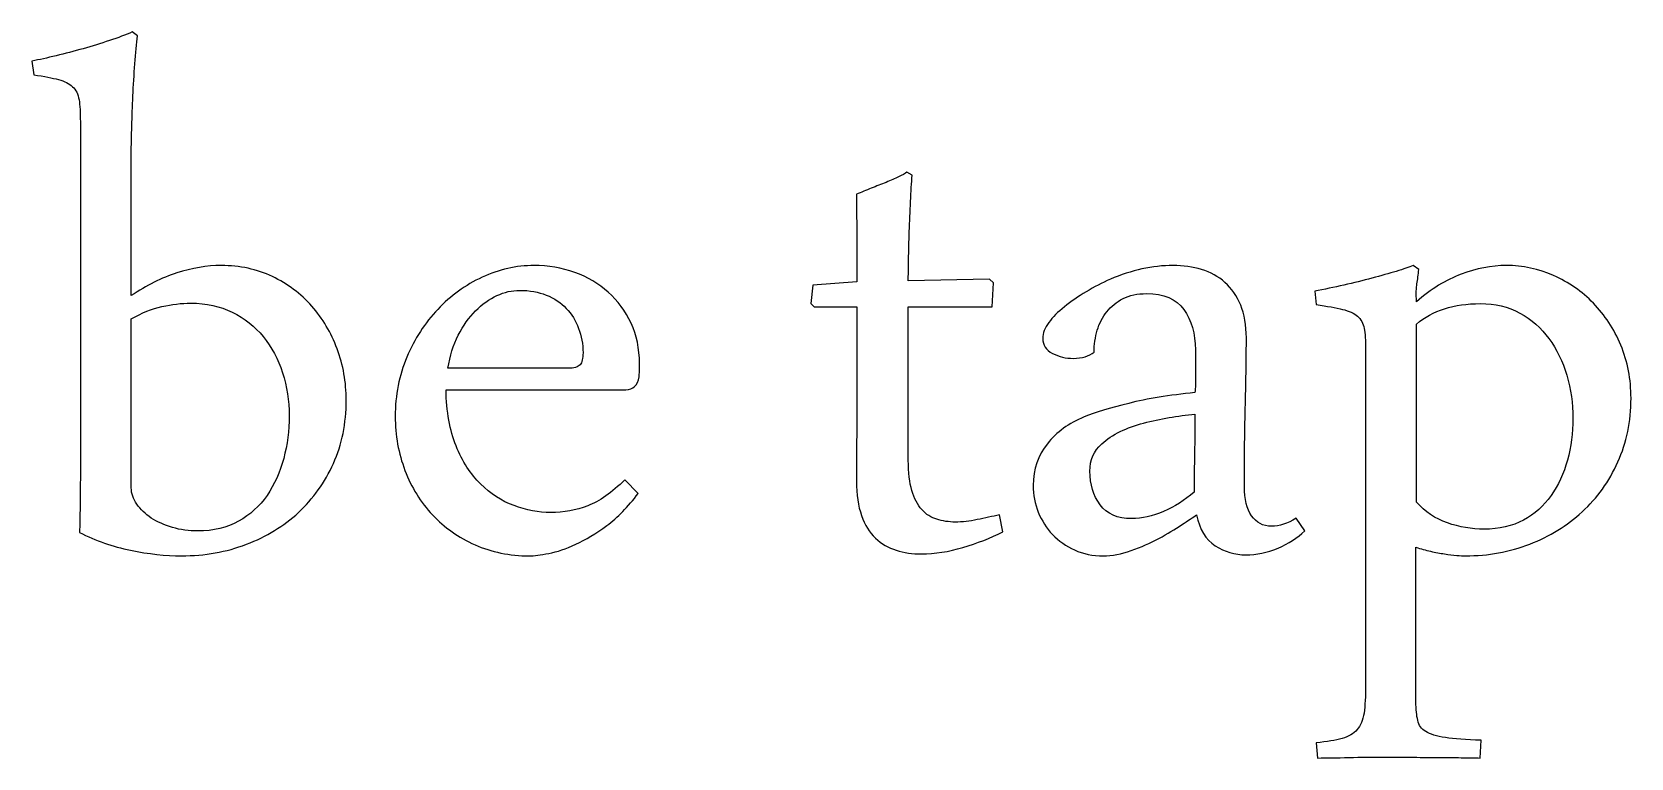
# Model space of a CAD drawing. Extents: x -294 to 276, y -108 to 146.
# Drawn here: x 65.9 to 79.81, y 48.25 to 54.56 of the extents above; entities that cross this region are included whole.
import ezdxf

# ---------------------------------------------------------------- set-up
doc = ezdxf.new("R2010")
doc.units = 0
doc.header["$MEASUREMENT"] = 0
doc.layers.add('OUTLINE', color=7, linetype='CONTINUOUS')

msp = doc.modelspace()

# ---------------------------------------------------------------- linework, layer by layer
at = {"layer": 'OUTLINE', "color": 250}
for points, knots in [([(66.821, 54.5315), (66.8126, 54.4623), (66.8055, 54.3805), (66.7984, 54.2873), (66.7984, 54.2873), (66.7914, 54.1928), (66.7857, 54.0996), (66.7815, 54.0079), (66.7815, 54.0079), (66.7773, 53.9162), (66.7745, 53.8287), (66.7716, 53.7455), (66.7716, 53.7455), (66.7688, 53.6622), (66.7674, 53.5959), (66.7674, 53.5465), (66.7674, 53.5465), (66.7674, 53.5465), (66.7674, 52.2737), (66.7674, 52.2737), (66.7674, 52.2737), (66.9, 52.3612), (67.0313, 52.4275), (67.1639, 52.4698), (67.1639, 52.4698), (67.2966, 52.5121), (67.425, 52.5347), (67.5492, 52.5347), (67.5492, 52.5347), (67.7114, 52.5347), (67.8596, 52.5023), (67.9937, 52.4388), (67.9937, 52.4388), (68.1263, 52.3753), (68.2406, 52.2906), (68.3366, 52.1819), (68.3366, 52.1819), (68.4311, 52.0747), (68.5045, 51.9505), (68.5567, 51.8108), (68.5567, 51.8108), (68.6103, 51.6697), (68.6357, 51.5215), (68.6357, 51.3635), (68.6357, 51.3635), (68.6357, 51.1631), (68.599, 50.9797), (68.5242, 50.8146), (68.5242, 50.8146), (68.4495, 50.6495), (68.3479, 50.5069), (68.2209, 50.3884), (68.2209, 50.3884), (68.0924, 50.2699), (67.9415, 50.1782), (67.7679, 50.1118), (67.7679, 50.1118), (67.5943, 50.0455), (67.4066, 50.0116), (67.2048, 50.0116), (67.2048, 50.0116), (67.0651, 50.0116), (66.917, 50.0286), (66.7603, 50.0596), (66.7603, 50.0596), (66.6051, 50.0921), (66.457, 50.1429), (66.3173, 50.2148), (66.3173, 50.2148), (66.3215, 50.4237), (66.3243, 50.5803), (66.3243, 50.6819), (66.3243, 50.6819), (66.3243, 50.6819), (66.3243, 53.7821), (66.3243, 53.7821), (66.3243, 53.7821), (66.3243, 53.8626), (66.3201, 53.9261), (66.313, 53.9755), (66.313, 53.9755), (66.3046, 54.0234), (66.2862, 54.0615), (66.2566, 54.0884), (66.2566, 54.0884), (66.2284, 54.1166), (66.1874, 54.1363), (66.1352, 54.1504), (66.1352, 54.1504), (66.083, 54.1646), (66.011, 54.1787), (65.9193, 54.1914), (65.9193, 54.1914), (65.9193, 54.1914), (65.9038, 54.3113), (65.9038, 54.3113), (65.9038, 54.3113), (65.9673, 54.3226), (66.0364, 54.3381), (66.1141, 54.3579), (66.1141, 54.3579), (66.1917, 54.3762), (66.2693, 54.3974), (66.3483, 54.4186), (66.3483, 54.4186), (66.4259, 54.4411), (66.5021, 54.4651), (66.5769, 54.4891), (66.5769, 54.4891), (66.6517, 54.5145), (66.718, 54.5385), (66.7759, 54.5639), (66.7759, 54.5639), (66.7759, 54.5639), (66.821, 54.5315), (66.821, 54.5315)], [0, 0, 0, 0, 0.0333333, 0.0333333, 0.0333333, 0.0333333, 0.0666667, 0.0666667, 0.0666667, 0.0666667, 0.1, 0.1, 0.1, 0.1, 0.1333333, 0.1333333, 0.1333333, 0.1333333, 0.1666667, 0.1666667, 0.1666667, 0.1666667, 0.2, 0.2, 0.2, 0.2, 0.2333333, 0.2333333, 0.2333333, 0.2333333, 0.2666667, 0.2666667, 0.2666667, 0.2666667, 0.3, 0.3, 0.3, 0.3, 0.3333333, 0.3333333, 0.3333333, 0.3333333, 0.3666667, 0.3666667, 0.3666667, 0.3666667, 0.4, 0.4, 0.4, 0.4, 0.4333333, 0.4333333, 0.4333333, 0.4333333, 0.4666667, 0.4666667, 0.4666667, 0.4666667, 0.5, 0.5, 0.5, 0.5, 0.5333333, 0.5333333, 0.5333333, 0.5333333, 0.5666667, 0.5666667, 0.5666667, 0.5666667, 0.6, 0.6, 0.6, 0.6, 0.6333333, 0.6333333, 0.6333333, 0.6333333, 0.6666667, 0.6666667, 0.6666667, 0.6666667, 0.7, 0.7, 0.7, 0.7, 0.7333333, 0.7333333, 0.7333333, 0.7333333, 0.7666667, 0.7666667, 0.7666667, 0.7666667, 0.8, 0.8, 0.8, 0.8, 0.8333333, 0.8333333, 0.8333333, 0.8333333, 0.8666667, 0.8666667, 0.8666667, 0.8666667, 0.9, 0.9, 0.9, 0.9, 0.9333333, 0.9333333, 0.9333333, 0.9333333, 1, 1, 1, 1]), ([(73.5563, 53.3193), (73.5507, 53.253), (73.545, 53.1768), (73.5422, 53.0907), (73.5422, 53.0907), (73.538, 53.0032), (73.5337, 52.9171), (73.5309, 52.8296), (73.5309, 52.8296), (73.5281, 52.7422), (73.5267, 52.6617), (73.5253, 52.5855), (73.5253, 52.5855), (73.5239, 52.5093), (73.5225, 52.4486), (73.5225, 52.4021), (73.5225, 52.4021), (73.5225, 52.4021), (74.2294, 52.4148), (74.2294, 52.4148), (74.2294, 52.4148), (74.2294, 52.4148), (74.2633, 52.3851), (74.2633, 52.3851), (74.2633, 52.3851), (74.2633, 52.3851), (74.2506, 52.1749), (74.2506, 52.1749), (74.2506, 52.1749), (74.2506, 52.1749), (73.5225, 52.1749), (73.5225, 52.1749), (73.5225, 52.1749), (73.5225, 52.1749), (73.5225, 50.8428), (73.5225, 50.8428), (73.5225, 50.8428), (73.5225, 50.7355), (73.5337, 50.6481), (73.5535, 50.5789), (73.5535, 50.5789), (73.5747, 50.5098), (73.6029, 50.4547), (73.641, 50.4138), (73.641, 50.4138), (73.6777, 50.3715), (73.7214, 50.3433), (73.7708, 50.3291), (73.7708, 50.3291), (73.8202, 50.3136), (73.8738, 50.3052), (73.9317, 50.3052), (73.9317, 50.3052), (73.9924, 50.3052), (74.0559, 50.3122), (74.1222, 50.3263), (74.1222, 50.3263), (74.1885, 50.3404), (74.2534, 50.3545), (74.3169, 50.3672), (74.3169, 50.3672), (74.3169, 50.3672), (74.3451, 50.2191), (74.3451, 50.2191), (74.3451, 50.2191), (74.2379, 50.1669), (74.1222, 50.1217), (73.998, 50.085), (73.998, 50.085), (73.8738, 50.0469), (73.7539, 50.0286), (73.6382, 50.0286), (73.6382, 50.0286), (73.5591, 50.0286), (73.4844, 50.0385), (73.418, 50.0596), (73.418, 50.0596), (73.3503, 50.0808), (73.2896, 50.1161), (73.2374, 50.1655), (73.2374, 50.1655), (73.1852, 50.2148), (73.1443, 50.2798), (73.1161, 50.3616), (73.1161, 50.3616), (73.0864, 50.4434), (73.0723, 50.5422), (73.0723, 50.6608), (73.0723, 50.6608), (73.0723, 50.6608), (73.0723, 50.7722), (73.0723, 50.7722), (73.0723, 50.7722), (73.0723, 50.823), (73.0723, 50.9021), (73.0737, 51.0121), (73.0737, 51.0121), (73.0751, 51.1236), (73.0765, 51.2704), (73.0765, 51.4552), (73.0765, 51.4552), (73.0765, 51.4552), (73.0765, 52.1749), (73.0765, 52.1749), (73.0765, 52.1749), (73.0765, 52.1749), (72.704, 52.1749), (72.704, 52.1749), (72.704, 52.1749), (72.704, 52.1749), (72.6758, 52.2031), (72.6758, 52.2031), (72.6758, 52.2031), (72.6758, 52.2031), (72.6913, 52.364), (72.6913, 52.364), (72.6913, 52.364), (72.6913, 52.364), (73.0765, 52.3936), (73.0765, 52.3936), (73.0765, 52.3936), (73.0765, 52.3936), (73.0765, 52.7365), (73.0765, 52.7365), (73.0765, 52.7365), (73.0765, 52.8057), (73.0751, 52.8762), (73.0737, 52.9468), (73.0737, 52.9468), (73.0723, 53.0187), (73.0723, 53.0879), (73.0723, 53.1542), (73.0723, 53.1542), (73.1132, 53.1711), (73.157, 53.1881), (73.2007, 53.2064), (73.2007, 53.2064), (73.2445, 53.2233), (73.2868, 53.2417), (73.3291, 53.2572), (73.3291, 53.2572), (73.3701, 53.2741), (73.4067, 53.2897), (73.4378, 53.3052), (73.4378, 53.3052), (73.4702, 53.3207), (73.4942, 53.3334), (73.5112, 53.3447), (73.5112, 53.3447), (73.5112, 53.3447), (73.5563, 53.3193), (73.5563, 53.3193)], [0, 0, 0, 0, 0.025641, 0.025641, 0.025641, 0.025641, 0.0512821, 0.0512821, 0.0512821, 0.0512821, 0.0769231, 0.0769231, 0.0769231, 0.0769231, 0.1025641, 0.1025641, 0.1025641, 0.1025641, 0.1282051, 0.1282051, 0.1282051, 0.1282051, 0.1538462, 0.1538462, 0.1538462, 0.1538462, 0.1794872, 0.1794872, 0.1794872, 0.1794872, 0.2051282, 0.2051282, 0.2051282, 0.2051282, 0.2307692, 0.2307692, 0.2307692, 0.2307692, 0.2564103, 0.2564103, 0.2564103, 0.2564103, 0.2820513, 0.2820513, 0.2820513, 0.2820513, 0.3076923, 0.3076923, 0.3076923, 0.3076923, 0.3333333, 0.3333333, 0.3333333, 0.3333333, 0.3589744, 0.3589744, 0.3589744, 0.3589744, 0.3846154, 0.3846154, 0.3846154, 0.3846154, 0.4102564, 0.4102564, 0.4102564, 0.4102564, 0.4358974, 0.4358974, 0.4358974, 0.4358974, 0.4615385, 0.4615385, 0.4615385, 0.4615385, 0.4871795, 0.4871795, 0.4871795, 0.4871795, 0.5128205, 0.5128205, 0.5128205, 0.5128205, 0.5384615, 0.5384615, 0.5384615, 0.5384615, 0.5641026, 0.5641026, 0.5641026, 0.5641026, 0.5897436, 0.5897436, 0.5897436, 0.5897436, 0.6153846, 0.6153846, 0.6153846, 0.6153846, 0.6410256, 0.6410256, 0.6410256, 0.6410256, 0.6666667, 0.6666667, 0.6666667, 0.6666667, 0.6923077, 0.6923077, 0.6923077, 0.6923077, 0.7179487, 0.7179487, 0.7179487, 0.7179487, 0.7435897, 0.7435897, 0.7435897, 0.7435897, 0.7692308, 0.7692308, 0.7692308, 0.7692308, 0.7948718, 0.7948718, 0.7948718, 0.7948718, 0.8205128, 0.8205128, 0.8205128, 0.8205128, 0.8461538, 0.8461538, 0.8461538, 0.8461538, 0.8717949, 0.8717949, 0.8717949, 0.8717949, 0.8974359, 0.8974359, 0.8974359, 0.8974359, 0.9230769, 0.9230769, 0.9230769, 0.9230769, 0.9487179, 0.9487179, 0.9487179, 0.9487179, 1, 1, 1, 1]), ([(71.1743, 50.5535), (71.0854, 50.4378), (70.9951, 50.3447), (70.9006, 50.2741), (70.9006, 50.2741), (70.8074, 50.205), (70.7171, 50.1499), (70.6324, 50.1118), (70.6324, 50.1118), (70.5464, 50.0723), (70.4688, 50.0469), (70.3968, 50.0328), (70.3968, 50.0328), (70.3248, 50.0187), (70.2684, 50.0116), (70.2274, 50.0116), (70.2274, 50.0116), (70.0567, 50.0116), (69.8987, 50.0441), (69.7561, 50.1076), (69.7561, 50.1076), (69.6122, 50.1711), (69.4894, 50.2572), (69.3864, 50.3672), (69.3864, 50.3672), (69.282, 50.4773), (69.203, 50.6071), (69.1465, 50.7539), (69.1465, 50.7539), (69.0901, 50.9021), (69.0619, 51.0587), (69.0619, 51.2238), (69.0619, 51.2238), (69.0619, 51.4086), (69.0957, 51.5794), (69.1621, 51.7389), (69.1621, 51.7389), (69.2298, 51.8969), (69.3201, 52.0352), (69.4316, 52.1537), (69.4316, 52.1537), (69.5431, 52.2723), (69.6715, 52.3654), (69.8182, 52.4331), (69.8182, 52.4331), (69.9636, 52.5009), (70.1146, 52.5347), (70.2684, 52.5347), (70.2684, 52.5347), (70.3926, 52.5347), (70.5097, 52.5136), (70.6226, 52.474), (70.6226, 52.474), (70.734, 52.4345), (70.8314, 52.3767), (70.9133, 52.3019), (70.9133, 52.3019), (70.9965, 52.2285), (71.0628, 52.1382), (71.1122, 52.0338), (71.1122, 52.0338), (71.1616, 51.9294), (71.1856, 51.8122), (71.1856, 51.6824), (71.1856, 51.6824), (71.1856, 51.6824), (71.1856, 51.6246), (71.1856, 51.6246), (71.1856, 51.6246), (71.1856, 51.6246), (71.1828, 51.5667), (71.1828, 51.5667), (71.1828, 51.5667), (71.1687, 51.4919), (71.1292, 51.4552), (71.0671, 51.4552), (71.0671, 51.4552), (71.0671, 51.4552), (69.5035, 51.4552), (69.5035, 51.4552), (69.5035, 51.4552), (69.5064, 51.2647), (69.536, 51.1024), (69.591, 50.967), (69.591, 50.967), (69.6461, 50.8315), (69.7166, 50.7214), (69.8041, 50.6368), (69.8041, 50.6368), (69.8902, 50.5507), (69.9876, 50.4886), (70.0948, 50.4477), (70.0948, 50.4477), (70.202, 50.4082), (70.3079, 50.3884), (70.4137, 50.3884), (70.4137, 50.3884), (70.5266, 50.3884), (70.6339, 50.4082), (70.7355, 50.4463), (70.7355, 50.4463), (70.8371, 50.4844), (70.9457, 50.5606), (71.0586, 50.6735), (71.0586, 50.6735), (71.0586, 50.6735), (71.1743, 50.5535), (71.1743, 50.5535)], [0, 0, 0, 0, 0.0357143, 0.0357143, 0.0357143, 0.0357143, 0.0714286, 0.0714286, 0.0714286, 0.0714286, 0.1071429, 0.1071429, 0.1071429, 0.1071429, 0.1428571, 0.1428571, 0.1428571, 0.1428571, 0.1785714, 0.1785714, 0.1785714, 0.1785714, 0.2142857, 0.2142857, 0.2142857, 0.2142857, 0.25, 0.25, 0.25, 0.25, 0.2857143, 0.2857143, 0.2857143, 0.2857143, 0.3214286, 0.3214286, 0.3214286, 0.3214286, 0.3571429, 0.3571429, 0.3571429, 0.3571429, 0.3928571, 0.3928571, 0.3928571, 0.3928571, 0.4285714, 0.4285714, 0.4285714, 0.4285714, 0.4642857, 0.4642857, 0.4642857, 0.4642857, 0.5, 0.5, 0.5, 0.5, 0.5357143, 0.5357143, 0.5357143, 0.5357143, 0.5714286, 0.5714286, 0.5714286, 0.5714286, 0.6071429, 0.6071429, 0.6071429, 0.6071429, 0.6428571, 0.6428571, 0.6428571, 0.6428571, 0.6785714, 0.6785714, 0.6785714, 0.6785714, 0.7142857, 0.7142857, 0.7142857, 0.7142857, 0.75, 0.75, 0.75, 0.75, 0.7857143, 0.7857143, 0.7857143, 0.7857143, 0.8214286, 0.8214286, 0.8214286, 0.8214286, 0.8571429, 0.8571429, 0.8571429, 0.8571429, 0.8928571, 0.8928571, 0.8928571, 0.8928571, 0.9285714, 0.9285714, 0.9285714, 0.9285714, 1, 1, 1, 1]), ([(76.0145, 51.4298), (76.0173, 51.4496), (76.0187, 51.4736), (76.0187, 51.5004), (76.0187, 51.5004), (76.0187, 51.5004), (76.0187, 51.8024), (76.0187, 51.8024), (76.0187, 51.8024), (76.0187, 51.9435), (75.9848, 52.0592), (75.9185, 52.1523), (75.9185, 52.1523), (75.8508, 52.244), (75.7421, 52.2906), (75.5939, 52.2906), (75.5939, 52.2906), (75.5135, 52.2906), (75.4458, 52.2751), (75.3893, 52.2469), (75.3893, 52.2469), (75.3329, 52.2172), (75.2849, 52.1805), (75.2482, 52.1326), (75.2482, 52.1326), (75.2115, 52.086), (75.1833, 52.0324), (75.165, 51.9717), (75.165, 51.9717), (75.148, 51.911), (75.1382, 51.8475), (75.1382, 51.7812), (75.1382, 51.7812), (75.0944, 51.7459), (75.0337, 51.7276), (74.9561, 51.7276), (74.9561, 51.7276), (74.894, 51.7276), (74.8334, 51.7417), (74.7769, 51.7713), (74.7769, 51.7713), (74.7205, 51.7995), (74.6922, 51.8433), (74.6922, 51.9011), (74.6922, 51.9011), (74.6922, 51.9463), (74.7092, 51.9914), (74.7445, 52.038), (74.7445, 52.038), (74.7783, 52.0846), (74.8235, 52.1311), (74.8799, 52.1763), (74.8799, 52.1763), (74.9364, 52.2215), (74.9999, 52.2652), (75.069, 52.3061), (75.069, 52.3061), (75.1367, 52.3485), (75.2073, 52.3837), (75.2793, 52.4148), (75.2793, 52.4148), (75.4641, 52.4938), (75.6462, 52.5347), (75.8254, 52.5347), (75.8254, 52.5347), (75.9129, 52.5347), (75.9961, 52.522), (76.0723, 52.4994), (76.0723, 52.4994), (76.1499, 52.4755), (76.2177, 52.4388), (76.2755, 52.388), (76.2755, 52.388), (76.3334, 52.3358), (76.3785, 52.2708), (76.4124, 52.1904), (76.4124, 52.1904), (76.4449, 52.1114), (76.4618, 52.0154), (76.4618, 51.9054), (76.4618, 51.9054), (76.4618, 51.7403), (76.459, 51.5498), (76.4533, 51.3324), (76.4533, 51.3324), (76.4477, 51.1165), (76.4449, 50.8767), (76.4449, 50.6114), (76.4449, 50.6114), (76.4449, 50.5041), (76.466, 50.4195), (76.5069, 50.3602), (76.5069, 50.3602), (76.5479, 50.2995), (76.6057, 50.2685), (76.6805, 50.2685), (76.6805, 50.2685), (76.7468, 50.2685), (76.8188, 50.2925), (76.895, 50.339), (76.895, 50.339), (76.895, 50.339), (76.9698, 50.2275), (76.9698, 50.2275), (76.9698, 50.2275), (76.9063, 50.1669), (76.8287, 50.1175), (76.737, 50.078), (76.737, 50.078), (76.6438, 50.0399), (76.5507, 50.0201), (76.4576, 50.0201), (76.4576, 50.0201), (76.3616, 50.0201), (76.2727, 50.0469), (76.1909, 50.0991), (76.1909, 50.0991), (76.109, 50.1513), (76.0554, 50.2417), (76.0272, 50.3672), (76.0272, 50.3672), (76.0004, 50.3489), (75.9566, 50.3193), (75.8988, 50.2812), (75.8988, 50.2812), (75.8409, 50.2431), (75.776, 50.2036), (75.7012, 50.1626), (75.7012, 50.1626), (75.6264, 50.1231), (75.546, 50.0878), (75.4613, 50.0582), (75.4613, 50.0582), (75.3752, 50.0272), (75.2948, 50.0116), (75.2172, 50.0116), (75.2172, 50.0116), (75.1269, 50.0116), (75.0436, 50.0286), (74.9688, 50.0624), (74.9688, 50.0624), (74.894, 50.0949), (74.8305, 50.1401), (74.7769, 50.1965), (74.7769, 50.1965), (74.7233, 50.2529), (74.6824, 50.3179), (74.6527, 50.3898), (74.6527, 50.3898), (74.6245, 50.4632), (74.609, 50.5408), (74.609, 50.6241), (74.609, 50.6241), (74.609, 50.7652), (74.6499, 50.8851), (74.7318, 50.9853), (74.7318, 50.9853), (74.8122, 51.0869), (74.9194, 51.1645), (75.0521, 51.2196), (75.0521, 51.2196), (75.148, 51.2577), (75.2764, 51.2972), (75.4387, 51.3367), (75.4387, 51.3367), (75.5996, 51.3776), (75.7915, 51.4086), (76.0145, 51.4298)], [0, 0, 0, 0, 0.0232558, 0.0232558, 0.0232558, 0.0232558, 0.0465116, 0.0465116, 0.0465116, 0.0465116, 0.0697674, 0.0697674, 0.0697674, 0.0697674, 0.0930233, 0.0930233, 0.0930233, 0.0930233, 0.1162791, 0.1162791, 0.1162791, 0.1162791, 0.1395349, 0.1395349, 0.1395349, 0.1395349, 0.1627907, 0.1627907, 0.1627907, 0.1627907, 0.1860465, 0.1860465, 0.1860465, 0.1860465, 0.2093023, 0.2093023, 0.2093023, 0.2093023, 0.2325581, 0.2325581, 0.2325581, 0.2325581, 0.255814, 0.255814, 0.255814, 0.255814, 0.2790698, 0.2790698, 0.2790698, 0.2790698, 0.3023256, 0.3023256, 0.3023256, 0.3023256, 0.3255814, 0.3255814, 0.3255814, 0.3255814, 0.3488372, 0.3488372, 0.3488372, 0.3488372, 0.372093, 0.372093, 0.372093, 0.372093, 0.3953488, 0.3953488, 0.3953488, 0.3953488, 0.4186047, 0.4186047, 0.4186047, 0.4186047, 0.4418605, 0.4418605, 0.4418605, 0.4418605, 0.4651163, 0.4651163, 0.4651163, 0.4651163, 0.4883721, 0.4883721, 0.4883721, 0.4883721, 0.5116279, 0.5116279, 0.5116279, 0.5116279, 0.5348837, 0.5348837, 0.5348837, 0.5348837, 0.5581395, 0.5581395, 0.5581395, 0.5581395, 0.5813953, 0.5813953, 0.5813953, 0.5813953, 0.6046512, 0.6046512, 0.6046512, 0.6046512, 0.627907, 0.627907, 0.627907, 0.627907, 0.6511628, 0.6511628, 0.6511628, 0.6511628, 0.6744186, 0.6744186, 0.6744186, 0.6744186, 0.6976744, 0.6976744, 0.6976744, 0.6976744, 0.7209302, 0.7209302, 0.7209302, 0.7209302, 0.744186, 0.744186, 0.744186, 0.744186, 0.7674419, 0.7674419, 0.7674419, 0.7674419, 0.7906977, 0.7906977, 0.7906977, 0.7906977, 0.8139535, 0.8139535, 0.8139535, 0.8139535, 0.8372093, 0.8372093, 0.8372093, 0.8372093, 0.8604651, 0.8604651, 0.8604651, 0.8604651, 0.8837209, 0.8837209, 0.8837209, 0.8837209, 0.9069767, 0.9069767, 0.9069767, 0.9069767, 0.9302326, 0.9302326, 0.9302326, 0.9302326, 0.9534884, 0.9534884, 0.9534884, 0.9534884, 1, 1, 1, 1]), ([(77.9618, 52.5009), (77.9562, 52.4543), (77.9505, 52.4134), (77.9449, 52.3767), (77.9449, 52.3767), (77.9392, 52.3414), (77.9378, 52.2892), (77.9406, 52.22), (77.9406, 52.22), (78.0676, 52.3301), (78.1975, 52.4105), (78.3301, 52.4599), (78.3301, 52.4599), (78.4614, 52.5093), (78.5926, 52.5347), (78.7224, 52.5347), (78.7224, 52.5347), (78.8663, 52.5347), (79.0032, 52.5051), (79.133, 52.4472), (79.133, 52.4472), (79.2643, 52.3894), (79.38, 52.3089), (79.4788, 52.2073), (79.4788, 52.2073), (79.5775, 52.1057), (79.658, 51.983), (79.7172, 51.8419), (79.7172, 51.8419), (79.7765, 51.6993), (79.8061, 51.5455), (79.8061, 51.3804), (79.8061, 51.3804), (79.8061, 51.18), (79.768, 50.9952), (79.6918, 50.8273), (79.6918, 50.8273), (79.6156, 50.6579), (79.5126, 50.514), (79.3814, 50.3941), (79.3814, 50.3941), (79.2502, 50.2741), (79.0992, 50.181), (78.9256, 50.1132), (78.9256, 50.1132), (78.7506, 50.0455), (78.5658, 50.0116), (78.3668, 50.0116), (78.3668, 50.0116), (78.347, 50.0116), (78.3216, 50.0131), (78.2906, 50.0159), (78.2906, 50.0159), (78.2581, 50.0187), (78.2229, 50.0229), (78.1848, 50.0286), (78.1848, 50.0286), (78.1467, 50.0342), (78.1057, 50.0413), (78.0634, 50.0512), (78.0634, 50.0512), (78.0197, 50.061), (77.9787, 50.0723), (77.9364, 50.0864), (77.9364, 50.0864), (77.9364, 50.0864), (77.9364, 48.7431), (77.9364, 48.7431), (77.9364, 48.7431), (77.9364, 48.6767), (77.9421, 48.6231), (77.9519, 48.5822), (77.9519, 48.5822), (77.9604, 48.5398), (77.9844, 48.5074), (78.0211, 48.4848), (78.0211, 48.4848), (78.0592, 48.4608), (78.1156, 48.4439), (78.1918, 48.4326), (78.1918, 48.4326), (78.2666, 48.4213), (78.371, 48.4143), (78.5037, 48.4086), (78.5037, 48.4086), (78.5037, 48.4086), (78.4952, 48.2548), (78.4952, 48.2548), (78.4952, 48.2548), (78.4515, 48.2548), (78.3964, 48.2562), (78.3301, 48.2576), (78.3301, 48.2576), (78.2638, 48.259), (78.1918, 48.259), (78.1142, 48.259), (78.1142, 48.259), (78.0408, 48.259), (77.9646, 48.2604), (77.887, 48.2619), (77.887, 48.2619), (77.8108, 48.2633), (77.7389, 48.2633), (77.6725, 48.2633), (77.6725, 48.2633), (77.5653, 48.2633), (77.458, 48.2619), (77.3536, 48.259), (77.3536, 48.259), (77.2492, 48.2562), (77.1589, 48.2548), (77.0813, 48.2548), (77.0813, 48.2548), (77.0813, 48.2548), (77.0686, 48.3874), (77.0686, 48.3874), (77.0686, 48.3874), (77.1631, 48.3959), (77.2379, 48.4086), (77.2944, 48.4241), (77.2944, 48.4241), (77.3508, 48.4411), (77.3945, 48.4665), (77.4242, 48.5017), (77.4242, 48.5017), (77.4552, 48.5356), (77.475, 48.5836), (77.4849, 48.6457), (77.4849, 48.6457), (77.4933, 48.7078), (77.499, 48.791), (77.499, 48.8955), (77.499, 48.8955), (77.499, 48.8955), (77.499, 51.8066), (77.499, 51.8066), (77.499, 51.8066), (77.499, 51.8842), (77.4947, 51.9449), (77.4863, 51.9886), (77.4863, 51.9886), (77.4778, 52.0324), (77.458, 52.0676), (77.4284, 52.0945), (77.4284, 52.0945), (77.3988, 52.1199), (77.355, 52.1396), (77.2986, 52.1537), (77.2986, 52.1537), (77.2421, 52.1678), (77.1645, 52.1819), (77.0686, 52.1946), (77.0686, 52.1946), (77.0686, 52.1946), (77.0559, 52.3104), (77.0559, 52.3104), (77.0559, 52.3104), (77.1391, 52.3273), (77.2224, 52.3456), (77.3085, 52.364), (77.3085, 52.364), (77.3945, 52.3837), (77.4764, 52.4035), (77.554, 52.4247), (77.554, 52.4247), (77.633, 52.4458), (77.7036, 52.4656), (77.7657, 52.4839), (77.7657, 52.4839), (77.8278, 52.5037), (77.8757, 52.5206), (77.9124, 52.5347), (77.9124, 52.5347), (77.9124, 52.5347), (77.9618, 52.5009), (77.9618, 52.5009)], [0, 0, 0, 0, 0.0222222, 0.0222222, 0.0222222, 0.0222222, 0.0444444, 0.0444444, 0.0444444, 0.0444444, 0.0666667, 0.0666667, 0.0666667, 0.0666667, 0.0888889, 0.0888889, 0.0888889, 0.0888889, 0.1111111, 0.1111111, 0.1111111, 0.1111111, 0.1333333, 0.1333333, 0.1333333, 0.1333333, 0.1555556, 0.1555556, 0.1555556, 0.1555556, 0.1777778, 0.1777778, 0.1777778, 0.1777778, 0.2, 0.2, 0.2, 0.2, 0.2222222, 0.2222222, 0.2222222, 0.2222222, 0.2444444, 0.2444444, 0.2444444, 0.2444444, 0.2666667, 0.2666667, 0.2666667, 0.2666667, 0.2888889, 0.2888889, 0.2888889, 0.2888889, 0.3111111, 0.3111111, 0.3111111, 0.3111111, 0.3333333, 0.3333333, 0.3333333, 0.3333333, 0.3555556, 0.3555556, 0.3555556, 0.3555556, 0.3777778, 0.3777778, 0.3777778, 0.3777778, 0.4, 0.4, 0.4, 0.4, 0.4222222, 0.4222222, 0.4222222, 0.4222222, 0.4444444, 0.4444444, 0.4444444, 0.4444444, 0.4666667, 0.4666667, 0.4666667, 0.4666667, 0.4888889, 0.4888889, 0.4888889, 0.4888889, 0.5111111, 0.5111111, 0.5111111, 0.5111111, 0.5333333, 0.5333333, 0.5333333, 0.5333333, 0.5555556, 0.5555556, 0.5555556, 0.5555556, 0.5777778, 0.5777778, 0.5777778, 0.5777778, 0.6, 0.6, 0.6, 0.6, 0.6222222, 0.6222222, 0.6222222, 0.6222222, 0.6444444, 0.6444444, 0.6444444, 0.6444444, 0.6666667, 0.6666667, 0.6666667, 0.6666667, 0.6888889, 0.6888889, 0.6888889, 0.6888889, 0.7111111, 0.7111111, 0.7111111, 0.7111111, 0.7333333, 0.7333333, 0.7333333, 0.7333333, 0.7555556, 0.7555556, 0.7555556, 0.7555556, 0.7777778, 0.7777778, 0.7777778, 0.7777778, 0.8, 0.8, 0.8, 0.8, 0.8222222, 0.8222222, 0.8222222, 0.8222222, 0.8444444, 0.8444444, 0.8444444, 0.8444444, 0.8666667, 0.8666667, 0.8666667, 0.8666667, 0.8888889, 0.8888889, 0.8888889, 0.8888889, 0.9111111, 0.9111111, 0.9111111, 0.9111111, 0.9333333, 0.9333333, 0.9333333, 0.9333333, 0.9555556, 0.9555556, 0.9555556, 0.9555556, 1, 1, 1, 1]), ([(70.5619, 51.6415), (70.6169, 51.6415), (70.6536, 51.6514), (70.6691, 51.6725), (70.6691, 51.6725), (70.6861, 51.6923), (70.6945, 51.7276), (70.6945, 51.777), (70.6945, 51.777), (70.6945, 51.8517), (70.6818, 51.9223), (70.6564, 51.9886), (70.6564, 51.9886), (70.6324, 52.0549), (70.5972, 52.1128), (70.5492, 52.1622), (70.5492, 52.1622), (70.5026, 52.2116), (70.4448, 52.2497), (70.3756, 52.2779), (70.3756, 52.2779), (70.3065, 52.3047), (70.2303, 52.3188), (70.1442, 52.3188), (70.1442, 52.3188), (70.0779, 52.3188), (70.0115, 52.3033), (69.9466, 52.2737), (69.9466, 52.2737), (69.8803, 52.2426), (69.8182, 52.1989), (69.7604, 52.141), (69.7604, 52.141), (69.7025, 52.0832), (69.6517, 52.0126), (69.6094, 51.9279), (69.6094, 51.9279), (69.567, 51.8447), (69.5374, 51.7487), (69.5205, 51.6415), (69.5205, 51.6415), (69.5205, 51.6415), (70.5619, 51.6415), (70.5619, 51.6415)], [0, 0, 0, 0, 0.0833333, 0.0833333, 0.0833333, 0.0833333, 0.1666667, 0.1666667, 0.1666667, 0.1666667, 0.25, 0.25, 0.25, 0.25, 0.3333333, 0.3333333, 0.3333333, 0.3333333, 0.4166667, 0.4166667, 0.4166667, 0.4166667, 0.5, 0.5, 0.5, 0.5, 0.5833333, 0.5833333, 0.5833333, 0.5833333, 0.6666667, 0.6666667, 0.6666667, 0.6666667, 0.75, 0.75, 0.75, 0.75, 0.8333333, 0.8333333, 0.8333333, 0.8333333, 1, 1, 1, 1]), ([(66.7674, 50.6029), (66.7674, 50.5535), (66.7829, 50.5069), (66.8154, 50.4604), (66.8154, 50.4604), (66.8464, 50.4152), (66.8888, 50.3757), (66.941, 50.3404), (66.941, 50.3404), (66.9932, 50.3066), (67.0539, 50.2783), (67.1244, 50.2586), (67.1244, 50.2586), (67.195, 50.2374), (67.2683, 50.2275), (67.346, 50.2275), (67.346, 50.2275), (67.4814, 50.2275), (67.5986, 50.2558), (67.7002, 50.3122), (67.7002, 50.3122), (67.8003, 50.3687), (67.8822, 50.4434), (67.9471, 50.5366), (67.9471, 50.5366), (68.012, 50.6311), (68.06, 50.7384), (68.0924, 50.8583), (68.0924, 50.8583), (68.1235, 50.9768), (68.1404, 51.101), (68.1404, 51.228), (68.1404, 51.228), (68.1404, 51.3593), (68.1207, 51.4848), (68.0826, 51.6034), (68.0826, 51.6034), (68.0431, 51.7219), (67.988, 51.8263), (67.9146, 51.9167), (67.9146, 51.9167), (67.8413, 52.0056), (67.7524, 52.0761), (67.6451, 52.1283), (67.6451, 52.1283), (67.5393, 52.1819), (67.4193, 52.2073), (67.2839, 52.2073), (67.2839, 52.2073), (67.2034, 52.2073), (67.1202, 52.1975), (67.0341, 52.1791), (67.0341, 52.1791), (66.9466, 52.1594), (66.8577, 52.1241), (66.7674, 52.0705), (66.7674, 52.0705), (66.7674, 52.0705), (66.7674, 50.6029), (66.7674, 50.6029)], [0, 0, 0, 0, 0.0625, 0.0625, 0.0625, 0.0625, 0.125, 0.125, 0.125, 0.125, 0.1875, 0.1875, 0.1875, 0.1875, 0.25, 0.25, 0.25, 0.25, 0.3125, 0.3125, 0.3125, 0.3125, 0.375, 0.375, 0.375, 0.375, 0.4375, 0.4375, 0.4375, 0.4375, 0.5, 0.5, 0.5, 0.5, 0.5625, 0.5625, 0.5625, 0.5625, 0.625, 0.625, 0.625, 0.625, 0.6875, 0.6875, 0.6875, 0.6875, 0.75, 0.75, 0.75, 0.75, 0.8125, 0.8125, 0.8125, 0.8125, 0.875, 0.875, 0.875, 0.875, 1, 1, 1, 1]), ([(77.9406, 50.4787), (78.0154, 50.3941), (78.1043, 50.3334), (78.2102, 50.2981), (78.2102, 50.2981), (78.3146, 50.2614), (78.4204, 50.2431), (78.5277, 50.2431), (78.5277, 50.2431), (78.6603, 50.2431), (78.7746, 50.2699), (78.8706, 50.3221), (78.8706, 50.3221), (78.9679, 50.3743), (79.047, 50.4463), (79.1105, 50.5352), (79.1105, 50.5352), (79.174, 50.6241), (79.2219, 50.7271), (79.253, 50.8428), (79.253, 50.8428), (79.2854, 50.9585), (79.301, 51.0799), (79.301, 51.2069), (79.301, 51.2069), (79.301, 51.3367), (79.2826, 51.4609), (79.2473, 51.5808), (79.2473, 51.5808), (79.2121, 51.7008), (79.1599, 51.8066), (79.0921, 51.8997), (79.0921, 51.8997), (79.0244, 51.9914), (78.9411, 52.0648), (78.8395, 52.1213), (78.8395, 52.1213), (78.7393, 52.1763), (78.625, 52.2031), (78.4952, 52.2031), (78.4952, 52.2031), (78.2666, 52.2031), (78.0818, 52.1438), (77.9406, 52.0253), (77.9406, 52.0253), (77.9406, 52.0253), (77.9406, 50.4787), (77.9406, 50.4787)], [0, 0, 0, 0, 0.0769231, 0.0769231, 0.0769231, 0.0769231, 0.1538462, 0.1538462, 0.1538462, 0.1538462, 0.2307692, 0.2307692, 0.2307692, 0.2307692, 0.3076923, 0.3076923, 0.3076923, 0.3076923, 0.3846154, 0.3846154, 0.3846154, 0.3846154, 0.4615385, 0.4615385, 0.4615385, 0.4615385, 0.5384615, 0.5384615, 0.5384615, 0.5384615, 0.6153846, 0.6153846, 0.6153846, 0.6153846, 0.6923077, 0.6923077, 0.6923077, 0.6923077, 0.7692308, 0.7692308, 0.7692308, 0.7692308, 0.8461538, 0.8461538, 0.8461538, 0.8461538, 1, 1, 1, 1]), ([(76.0074, 50.5662), (76.0074, 50.6819), (76.0088, 50.7948), (76.0116, 50.9049), (76.0116, 50.9049), (76.0131, 51.0149), (76.0145, 51.1278), (76.0145, 51.2435), (76.0145, 51.2435), (75.9411, 51.2365), (75.8649, 51.2252), (75.7901, 51.2125), (75.7901, 51.2125), (75.7139, 51.2012), (75.6405, 51.1843), (75.5685, 51.1659), (75.5685, 51.1659), (75.4966, 51.1462), (75.4288, 51.1222), (75.3653, 51.0911), (75.3653, 51.0911), (75.3033, 51.0615), (75.2482, 51.0248), (75.2045, 50.9839), (75.2045, 50.9839), (75.1353, 50.9232), (75.1015, 50.8442), (75.1015, 50.7482), (75.1015, 50.7482), (75.1015, 50.6325), (75.1311, 50.5352), (75.1904, 50.4547), (75.1904, 50.4547), (75.2496, 50.3743), (75.3414, 50.3348), (75.4655, 50.3348), (75.4655, 50.3348), (75.553, 50.3348), (75.6462, 50.356), (75.7421, 50.3969), (75.7421, 50.3969), (75.8381, 50.4378), (75.927, 50.4942), (76.0074, 50.5662)], [0, 0, 0, 0, 0.0833333, 0.0833333, 0.0833333, 0.0833333, 0.1666667, 0.1666667, 0.1666667, 0.1666667, 0.25, 0.25, 0.25, 0.25, 0.3333333, 0.3333333, 0.3333333, 0.3333333, 0.4166667, 0.4166667, 0.4166667, 0.4166667, 0.5, 0.5, 0.5, 0.5, 0.5833333, 0.5833333, 0.5833333, 0.5833333, 0.6666667, 0.6666667, 0.6666667, 0.6666667, 0.75, 0.75, 0.75, 0.75, 0.8333333, 0.8333333, 0.8333333, 0.8333333, 1, 1, 1, 1])]:
    msp.add_open_spline(points, degree=3, knots=knots, dxfattribs=at)

doc.saveas('drawing.dxf')
